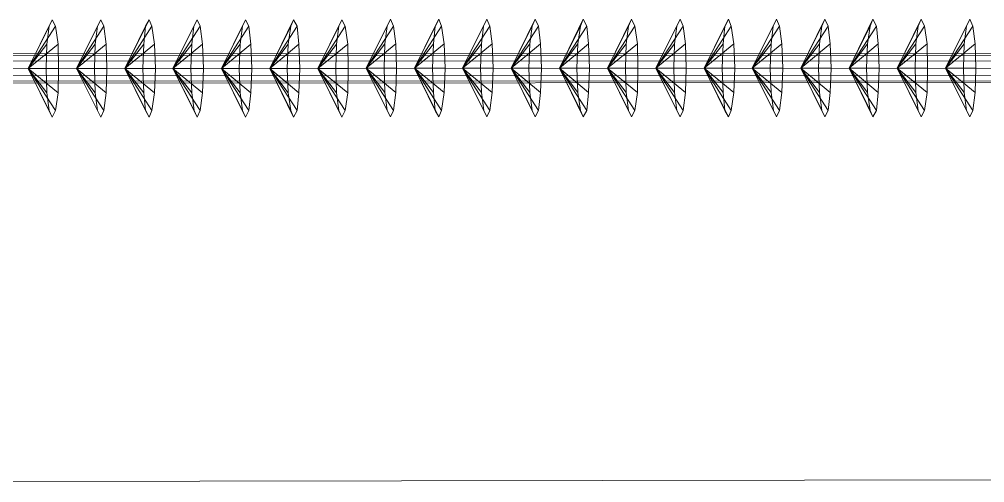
# Model space of a CAD drawing. Extents: x 4 to 464, y 11 to 29.
# Drawn here: x 11.668 to 13.651, y 27.9 to 28.851 of the extents above; entities that cross this region are included whole.
import ezdxf

# ---------------------------------------------------------------- set-up
doc = ezdxf.new("R2010")
doc.units = 0
doc.header["$MEASUREMENT"] = 0
doc.layers.add('Sections span lengths and Marker Balls Plan', color=7, linetype='CONTINUOUS', lineweight=0)

msp = doc.modelspace()

# ---------------------------------------------------------------- linework, layer by layer
at = {"layer": 'Sections span lengths and Marker Balls Plan', "color": 1}
msp.add_polyline3d([(10, 28.75, 48.5), (20, 28.752, 47.201), (30, 28.754, 45.962), (40, 28.756, 44.782), (50, 28.759, 43.661), (60, 28.761, 42.599), (70, 28.763, 41.596), (80, 28.765, 40.653), (90, 28.767, 39.769), (100, 28.769, 38.944), (110, 28.771, 38.178), (120, 28.773, 37.47), (130, 28.776, 36.822), (140, 28.778, 36.233), (150, 28.78, 35.703), (160, 28.782, 35.232), (170, 28.784, 34.82), (180, 28.786, 34.467), (190, 28.788, 34.172), (200, 28.79, 33.937), (210, 28.793, 33.76), (220, 28.795, 33.642), (230, 28.797, 33.583), (240, 28.799, 33.583)], dxfattribs=at)
at = {"layer": 'Sections span lengths and Marker Balls Plan', "color": 5}
msp.add_polyline3d([(10, 27.9, 64.375), (20, 27.916, 63.515), (30, 27.931, 62.696), (40, 27.947, 61.918), (50, 27.962, 61.181), (60, 27.978, 60.485), (70, 27.993, 59.831), (80, 28.009, 59.217), (90, 28.024, 58.645), (100, 28.04, 58.113), (110, 28.056, 57.623), (120, 28.071, 57.174), (130, 28.087, 56.766), (140, 28.102, 56.398), (150, 28.118, 56.072), (160, 28.133, 55.787), (170, 28.149, 55.542), (180, 28.164, 55.339), (190, 28.18, 55.177), (200, 28.196, 55.056), (210, 28.211, 54.975), (220, 28.227, 54.936), (230, 28.242, 54.938), (240, 28.258, 54.981)], dxfattribs=at)
at = {"layer": 'Sections span lengths and Marker Balls Plan', "color": 1}
for points in [[(11.686, 28.75, 48.281), (11.742, 28.837, 48.324), (11.735, 28.85, 48.275)], [(11.686, 28.75, 48.281), (11.735, 28.85, 48.275), (11.729, 28.837, 48.225)], [(11.686, 28.75, 48.281), (11.747, 28.8, 48.36), (11.742, 28.837, 48.324)], [(11.686, 28.75, 48.281), (11.729, 28.837, 48.225), (11.724, 28.8, 48.189)], [(11.785, 28.75, 48.268), (11.841, 28.837, 48.311), (11.835, 28.85, 48.262)], [(11.785, 28.75, 48.268), (11.835, 28.85, 48.262), (11.828, 28.837, 48.212)], [(11.785, 28.75, 48.268), (11.846, 28.8, 48.348), (11.841, 28.837, 48.311)], [(11.785, 28.75, 48.268), (11.828, 28.837, 48.212), (11.823, 28.8, 48.176)], [(11.884, 28.75, 48.255), (11.94, 28.837, 48.298), (11.934, 28.85, 48.249)], [(11.884, 28.75, 48.255), (11.934, 28.85, 48.249), (11.927, 28.837, 48.199)], [(11.884, 28.75, 48.255), (11.945, 28.8, 48.335), (11.94, 28.837, 48.298)], [(11.884, 28.75, 48.255), (11.927, 28.837, 48.199), (11.923, 28.8, 48.163)], [(11.983, 28.75, 48.242), (12.039, 28.837, 48.286), (12.033, 28.85, 48.236)], [(11.983, 28.75, 48.242), (12.033, 28.85, 48.236), (12.026, 28.837, 48.186)], [(11.983, 28.75, 48.242), (12.044, 28.8, 48.322), (12.039, 28.837, 48.286)], [(11.983, 28.75, 48.242), (12.026, 28.837, 48.186), (12.022, 28.8, 48.15)], [(12.083, 28.75, 48.23), (12.139, 28.837, 48.273), (12.132, 28.85, 48.223)], [(12.083, 28.75, 48.23), (12.132, 28.85, 48.223), (12.126, 28.837, 48.173)], [(12.083, 28.75, 48.23), (12.143, 28.8, 48.309), (12.139, 28.837, 48.273)], [(12.083, 28.75, 48.23), (12.126, 28.837, 48.173), (12.121, 28.8, 48.137)], [(12.182, 28.75, 48.217), (12.238, 28.837, 48.26), (12.231, 28.85, 48.21)], [(12.182, 28.75, 48.217), (12.231, 28.85, 48.21), (12.225, 28.837, 48.161)], [(12.182, 28.75, 48.217), (12.242, 28.8, 48.296), (12.238, 28.837, 48.26)], [(12.182, 28.75, 48.217), (12.225, 28.837, 48.161), (12.22, 28.8, 48.124)], [(12.281, 28.75, 48.204), (12.337, 28.837, 48.247), (12.33, 28.85, 48.197)], [(12.281, 28.75, 48.204), (12.33, 28.85, 48.197), (12.324, 28.837, 48.148)], [(12.281, 28.75, 48.204), (12.342, 28.8, 48.283), (12.337, 28.837, 48.247)], [(12.281, 28.75, 48.204), (12.324, 28.837, 48.148), (12.319, 28.8, 48.111)], [(12.38, 28.751, 48.191), (12.436, 28.837, 48.234), (12.43, 28.851, 48.184)], [(12.38, 28.751, 48.191), (12.43, 28.851, 48.184), (12.423, 28.837, 48.135)], [(12.38, 28.751, 48.191), (12.441, 28.801, 48.27), (12.436, 28.837, 48.234)], [(12.38, 28.751, 48.191), (12.423, 28.837, 48.135), (12.418, 28.801, 48.099)], [(12.479, 28.751, 48.178), (12.535, 28.837, 48.221), (12.529, 28.851, 48.172)], [(12.479, 28.751, 48.178), (12.529, 28.851, 48.172), (12.522, 28.837, 48.122)], [(12.479, 28.751, 48.178), (12.54, 28.801, 48.257), (12.535, 28.837, 48.221)], [(12.479, 28.751, 48.178), (12.522, 28.837, 48.122), (12.518, 28.801, 48.086)], [(12.578, 28.751, 48.165), (12.634, 28.837, 48.208), (12.628, 28.851, 48.159)], [(12.578, 28.751, 48.165), (12.628, 28.851, 48.159), (12.621, 28.837, 48.109)], [(12.578, 28.751, 48.165), (12.639, 28.801, 48.245), (12.634, 28.837, 48.208)], [(12.578, 28.751, 48.165), (12.621, 28.837, 48.109), (12.617, 28.801, 48.073)], [(12.678, 28.751, 48.152), (12.734, 28.837, 48.195), (12.727, 28.851, 48.146)], [(12.678, 28.751, 48.152), (12.727, 28.851, 48.146), (12.721, 28.837, 48.096)], [(12.678, 28.751, 48.152), (12.738, 28.801, 48.232), (12.734, 28.837, 48.195)], [(12.678, 28.751, 48.152), (12.721, 28.837, 48.096), (12.716, 28.801, 48.06)], [(12.777, 28.751, 48.139), (12.833, 28.837, 48.183), (12.826, 28.851, 48.133)], [(12.777, 28.751, 48.139), (12.826, 28.851, 48.133), (12.82, 28.837, 48.083)], [(12.777, 28.751, 48.139), (12.837, 28.801, 48.219), (12.833, 28.837, 48.183)], [(12.777, 28.751, 48.139), (12.82, 28.837, 48.083), (12.815, 28.801, 48.047)], [(12.876, 28.751, 48.126), (12.932, 28.837, 48.17), (12.925, 28.851, 48.12)], [(12.876, 28.751, 48.126), (12.925, 28.851, 48.12), (12.919, 28.837, 48.07)], [(12.876, 28.751, 48.126), (12.937, 28.801, 48.206), (12.932, 28.837, 48.17)], [(12.876, 28.751, 48.126), (12.919, 28.837, 48.07), (12.914, 28.801, 48.034)], [(12.975, 28.751, 48.114), (13.031, 28.837, 48.157), (13.025, 28.851, 48.107)], [(12.975, 28.751, 48.114), (13.025, 28.851, 48.107), (13.018, 28.837, 48.058)], [(12.975, 28.751, 48.114), (13.036, 28.801, 48.193), (13.031, 28.837, 48.157)], [(12.975, 28.751, 48.114), (13.018, 28.837, 48.058), (13.013, 28.801, 48.021)], [(13.074, 28.751, 48.101), (13.13, 28.837, 48.144), (13.124, 28.851, 48.094)], [(13.074, 28.751, 48.101), (13.124, 28.851, 48.094), (13.117, 28.837, 48.045)], [(13.074, 28.751, 48.101), (13.135, 28.801, 48.18), (13.13, 28.837, 48.144)], [(13.074, 28.751, 48.101), (13.117, 28.837, 48.045), (13.113, 28.801, 48.008)], [(13.173, 28.751, 48.088), (13.229, 28.837, 48.131), (13.223, 28.851, 48.081)], [(13.173, 28.751, 48.088), (13.223, 28.851, 48.081), (13.216, 28.837, 48.032)], [(13.173, 28.751, 48.088), (13.234, 28.801, 48.167), (13.229, 28.837, 48.131)], [(13.173, 28.751, 48.088), (13.216, 28.837, 48.032), (13.212, 28.801, 47.996)], [(13.273, 28.751, 48.075), (13.329, 28.837, 48.118), (13.322, 28.851, 48.069)], [(13.273, 28.751, 48.075), (13.322, 28.851, 48.069), (13.316, 28.837, 48.019)], [(13.273, 28.751, 48.075), (13.333, 28.801, 48.154), (13.329, 28.837, 48.118)], [(13.273, 28.751, 48.075), (13.316, 28.837, 48.019), (13.311, 28.801, 47.983)], [(13.372, 28.751, 48.062), (13.428, 28.837, 48.105), (13.421, 28.851, 48.056)], [(13.372, 28.751, 48.062), (13.421, 28.851, 48.056), (13.415, 28.837, 48.006)], [(13.372, 28.751, 48.062), (13.432, 28.801, 48.142), (13.428, 28.837, 48.105)], [(13.372, 28.751, 48.062), (13.415, 28.837, 48.006), (13.41, 28.801, 47.97)], [(13.471, 28.751, 48.049), (13.527, 28.837, 48.092), (13.52, 28.851, 48.043)], [(13.471, 28.751, 48.049), (13.52, 28.851, 48.043), (13.514, 28.837, 47.993)], [(13.471, 28.751, 48.049), (13.532, 28.801, 48.129), (13.527, 28.837, 48.092)], [(13.471, 28.751, 48.049), (13.514, 28.837, 47.993), (13.509, 28.801, 47.957)], [(13.57, 28.751, 48.036), (13.626, 28.837, 48.079), (13.62, 28.851, 48.03)], [(13.57, 28.751, 48.036), (13.62, 28.851, 48.03), (13.613, 28.837, 47.98)], [(13.57, 28.751, 48.036), (13.631, 28.801, 48.116), (13.626, 28.837, 48.079)], [(13.57, 28.751, 48.036), (13.613, 28.837, 47.98), (13.608, 28.801, 47.944)], [(11.686, 28.75, 48.281), (11.748, 28.75, 48.374), (11.747, 28.8, 48.36)], [(11.686, 28.75, 48.281), (11.724, 28.8, 48.189), (11.723, 28.75, 48.175)], [(11.785, 28.75, 48.268), (11.847, 28.75, 48.361), (11.846, 28.8, 48.348)], [(11.785, 28.75, 48.268), (11.823, 28.8, 48.176), (11.822, 28.75, 48.163)], [(11.884, 28.75, 48.255), (11.947, 28.75, 48.348), (11.945, 28.8, 48.335)], [(11.884, 28.75, 48.255), (11.923, 28.8, 48.163), (11.921, 28.75, 48.15)], [(11.983, 28.75, 48.242), (12.046, 28.75, 48.335), (12.044, 28.8, 48.322)], [(11.983, 28.75, 48.242), (12.022, 28.8, 48.15), (12.02, 28.75, 48.137)], [(12.083, 28.75, 48.23), (12.145, 28.75, 48.322), (12.143, 28.8, 48.309)], [(12.083, 28.75, 48.23), (12.121, 28.8, 48.137), (12.119, 28.75, 48.124)], [(12.182, 28.75, 48.217), (12.244, 28.75, 48.309), (12.242, 28.8, 48.296)], [(12.182, 28.75, 48.217), (12.22, 28.8, 48.124), (12.218, 28.75, 48.111)], [(12.281, 28.75, 48.204), (12.343, 28.75, 48.296), (12.342, 28.8, 48.283)], [(12.281, 28.75, 48.204), (12.319, 28.8, 48.111), (12.318, 28.75, 48.098)], [(12.38, 28.751, 48.191), (12.442, 28.751, 48.284), (12.441, 28.801, 48.27)], [(12.38, 28.751, 48.191), (12.418, 28.801, 48.099), (12.417, 28.751, 48.085)], [(12.479, 28.751, 48.178), (12.542, 28.751, 48.271), (12.54, 28.801, 48.257)], [(12.479, 28.751, 48.178), (12.518, 28.801, 48.086), (12.516, 28.751, 48.072)], [(12.578, 28.751, 48.165), (12.641, 28.751, 48.258), (12.639, 28.801, 48.245)], [(12.578, 28.751, 48.165), (12.617, 28.801, 48.073), (12.615, 28.751, 48.06)], [(12.678, 28.751, 48.152), (12.74, 28.751, 48.245), (12.738, 28.801, 48.232)], [(12.678, 28.751, 48.152), (12.716, 28.801, 48.06), (12.714, 28.751, 48.047)], [(12.777, 28.751, 48.139), (12.839, 28.751, 48.232), (12.837, 28.801, 48.219)], [(12.777, 28.751, 48.139), (12.815, 28.801, 48.047), (12.813, 28.751, 48.034)], [(12.876, 28.751, 48.126), (12.938, 28.751, 48.219), (12.937, 28.801, 48.206)], [(12.876, 28.751, 48.126), (12.914, 28.801, 48.034), (12.913, 28.751, 48.021)], [(12.975, 28.751, 48.114), (13.037, 28.751, 48.206), (13.036, 28.801, 48.193)], [(12.975, 28.751, 48.114), (13.013, 28.801, 48.021), (13.012, 28.751, 48.008)], [(13.074, 28.751, 48.101), (13.137, 28.751, 48.193), (13.135, 28.801, 48.18)], [(13.074, 28.751, 48.101), (13.113, 28.801, 48.008), (13.111, 28.751, 47.995)], [(13.173, 28.751, 48.088), (13.236, 28.751, 48.181), (13.234, 28.801, 48.167)], [(13.173, 28.751, 48.088), (13.212, 28.801, 47.996), (13.21, 28.751, 47.982)], [(13.273, 28.751, 48.075), (13.335, 28.751, 48.168), (13.333, 28.801, 48.154)], [(13.273, 28.751, 48.075), (13.311, 28.801, 47.983), (13.309, 28.751, 47.969)], [(13.372, 28.751, 48.062), (13.434, 28.751, 48.155), (13.432, 28.801, 48.142)], [(13.372, 28.751, 48.062), (13.41, 28.801, 47.97), (13.408, 28.751, 47.956)], [(13.471, 28.751, 48.049), (13.533, 28.751, 48.142), (13.532, 28.801, 48.129)], [(13.471, 28.751, 48.049), (13.509, 28.801, 47.957), (13.508, 28.751, 47.944)], [(13.57, 28.751, 48.036), (13.632, 28.751, 48.129), (13.631, 28.801, 48.116)], [(13.57, 28.751, 48.036), (13.608, 28.801, 47.944), (13.607, 28.751, 47.931)], [(9.998, 28.776, 48.485), (15.452, 28.777, 47.777), (15.451, 28.766, 47.766), (9.997, 28.765, 48.474)], [(10, 28.78, 48.5), (15.454, 28.781, 47.792), (15.452, 28.777, 47.777), (9.998, 28.776, 48.485)], [(10.002, 28.776, 48.515), (15.456, 28.777, 47.806), (15.454, 28.781, 47.792), (10, 28.78, 48.5)], [(10.003, 28.765, 48.526), (15.458, 28.766, 47.817), (15.456, 28.777, 47.806), (10.002, 28.776, 48.515)], [(9.997, 28.765, 48.474), (15.451, 28.766, 47.766), (15.45, 28.751, 47.762), (9.996, 28.75, 48.47)], [(10.004, 28.75, 48.53), (15.458, 28.751, 47.821), (15.458, 28.766, 47.817), (10.003, 28.765, 48.526)], [(9.996, 28.75, 48.47), (15.45, 28.751, 47.762), (15.451, 28.736, 47.766), (9.997, 28.735, 48.474)], [(9.997, 28.735, 48.474), (15.451, 28.736, 47.766), (15.452, 28.725, 47.777), (9.998, 28.724, 48.485)], [(10.002, 28.724, 48.515), (15.456, 28.725, 47.806), (15.458, 28.736, 47.817), (10.003, 28.735, 48.526)], [(10.003, 28.735, 48.526), (15.458, 28.736, 47.817), (15.458, 28.751, 47.821), (10.004, 28.75, 48.53)], [(11.686, 28.75, 48.281), (11.735, 28.65, 48.275), (11.742, 28.664, 48.324)], [(11.686, 28.75, 48.281), (11.742, 28.664, 48.324), (11.747, 28.7, 48.36)], [(11.686, 28.75, 48.281), (11.747, 28.7, 48.36), (11.748, 28.75, 48.374)], [(11.686, 28.75, 48.281), (11.723, 28.75, 48.175), (11.724, 28.7, 48.189)], [(11.686, 28.75, 48.281), (11.724, 28.7, 48.189), (11.729, 28.664, 48.225)], [(11.686, 28.75, 48.281), (11.729, 28.664, 48.225), (11.735, 28.65, 48.275)], [(11.785, 28.75, 48.268), (11.835, 28.65, 48.262), (11.841, 28.664, 48.311)], [(11.785, 28.75, 48.268), (11.841, 28.664, 48.311), (11.846, 28.7, 48.348)], [(11.785, 28.75, 48.268), (11.846, 28.7, 48.348), (11.847, 28.75, 48.361)], [(11.785, 28.75, 48.268), (11.822, 28.75, 48.163), (11.823, 28.7, 48.176)], [(11.785, 28.75, 48.268), (11.823, 28.7, 48.176), (11.828, 28.664, 48.212)], [(11.785, 28.75, 48.268), (11.828, 28.664, 48.212), (11.835, 28.65, 48.262)], [(11.884, 28.75, 48.255), (11.934, 28.65, 48.249), (11.94, 28.664, 48.298)], [(11.884, 28.75, 48.255), (11.94, 28.664, 48.298), (11.945, 28.7, 48.335)], [(11.884, 28.75, 48.255), (11.945, 28.7, 48.335), (11.947, 28.75, 48.348)], [(11.884, 28.75, 48.255), (11.921, 28.75, 48.15), (11.923, 28.7, 48.163)], [(11.884, 28.75, 48.255), (11.923, 28.7, 48.163), (11.927, 28.664, 48.199)], [(11.884, 28.75, 48.255), (11.927, 28.664, 48.199), (11.934, 28.65, 48.249)], [(11.983, 28.75, 48.242), (12.033, 28.65, 48.236), (12.039, 28.664, 48.286)], [(11.983, 28.75, 48.242), (12.039, 28.664, 48.286), (12.044, 28.7, 48.322)], [(11.983, 28.75, 48.242), (12.044, 28.7, 48.322), (12.046, 28.75, 48.335)], [(11.983, 28.75, 48.242), (12.02, 28.75, 48.137), (12.022, 28.7, 48.15)], [(11.983, 28.75, 48.242), (12.022, 28.7, 48.15), (12.027, 28.664, 48.186)], [(11.983, 28.75, 48.242), (12.027, 28.664, 48.186), (12.033, 28.65, 48.236)], [(12.083, 28.75, 48.23), (12.132, 28.65, 48.223), (12.139, 28.664, 48.273)], [(12.083, 28.75, 48.23), (12.139, 28.664, 48.273), (12.143, 28.7, 48.309)], [(12.083, 28.75, 48.23), (12.143, 28.7, 48.309), (12.145, 28.75, 48.322)], [(12.083, 28.75, 48.23), (12.119, 28.75, 48.124), (12.121, 28.7, 48.137)], [(12.083, 28.75, 48.23), (12.121, 28.7, 48.137), (12.126, 28.664, 48.173)], [(12.083, 28.75, 48.23), (12.126, 28.664, 48.173), (12.132, 28.65, 48.223)], [(12.182, 28.75, 48.217), (12.231, 28.65, 48.21), (12.238, 28.664, 48.26)], [(12.182, 28.75, 48.217), (12.238, 28.664, 48.26), (12.242, 28.7, 48.296)], [(12.182, 28.75, 48.217), (12.242, 28.7, 48.296), (12.244, 28.75, 48.309)], [(12.182, 28.75, 48.217), (12.218, 28.75, 48.111), (12.22, 28.7, 48.124)], [(12.182, 28.75, 48.217), (12.22, 28.7, 48.124), (12.225, 28.664, 48.161)], [(12.182, 28.75, 48.217), (12.225, 28.664, 48.161), (12.231, 28.65, 48.21)], [(12.281, 28.75, 48.204), (12.33, 28.65, 48.197), (12.337, 28.664, 48.247)], [(12.281, 28.75, 48.204), (12.337, 28.664, 48.247), (12.342, 28.7, 48.283)], [(12.281, 28.75, 48.204), (12.342, 28.7, 48.283), (12.343, 28.75, 48.296)], [(12.281, 28.75, 48.204), (12.318, 28.75, 48.098), (12.319, 28.7, 48.111)], [(12.281, 28.75, 48.204), (12.319, 28.7, 48.111), (12.324, 28.664, 48.148)], [(12.281, 28.75, 48.204), (12.324, 28.664, 48.148), (12.33, 28.65, 48.197)], [(12.38, 28.751, 48.191), (12.43, 28.651, 48.184), (12.436, 28.664, 48.234)], [(12.38, 28.751, 48.191), (12.436, 28.664, 48.234), (12.441, 28.701, 48.27)], [(12.38, 28.751, 48.191), (12.441, 28.701, 48.27), (12.442, 28.751, 48.284)], [(12.38, 28.751, 48.191), (12.417, 28.751, 48.085), (12.418, 28.701, 48.099)], [(12.38, 28.751, 48.191), (12.418, 28.701, 48.099), (12.423, 28.664, 48.135)], [(12.38, 28.751, 48.191), (12.423, 28.664, 48.135), (12.43, 28.651, 48.184)], [(12.479, 28.751, 48.178), (12.529, 28.651, 48.172), (12.535, 28.664, 48.221)], [(12.479, 28.751, 48.178), (12.535, 28.664, 48.221), (12.54, 28.701, 48.257)], [(12.479, 28.751, 48.178), (12.54, 28.701, 48.257), (12.542, 28.751, 48.271)], [(12.479, 28.751, 48.178), (12.516, 28.751, 48.072), (12.518, 28.701, 48.086)], [(12.479, 28.751, 48.178), (12.518, 28.701, 48.086), (12.522, 28.664, 48.122)], [(12.479, 28.751, 48.178), (12.522, 28.664, 48.122), (12.529, 28.651, 48.172)], [(12.578, 28.751, 48.165), (12.628, 28.651, 48.159), (12.634, 28.664, 48.208)], [(12.578, 28.751, 48.165), (12.634, 28.664, 48.208), (12.639, 28.701, 48.245)], [(12.578, 28.751, 48.165), (12.639, 28.701, 48.245), (12.641, 28.751, 48.258)], [(12.578, 28.751, 48.165), (12.615, 28.751, 48.06), (12.617, 28.701, 48.073)], [(12.578, 28.751, 48.165), (12.617, 28.701, 48.073), (12.622, 28.664, 48.109)], [(12.578, 28.751, 48.165), (12.622, 28.664, 48.109), (12.628, 28.651, 48.159)], [(12.678, 28.751, 48.152), (12.727, 28.651, 48.146), (12.734, 28.664, 48.195)], [(12.678, 28.751, 48.152), (12.734, 28.664, 48.195), (12.738, 28.701, 48.232)], [(12.678, 28.751, 48.152), (12.738, 28.701, 48.232), (12.74, 28.751, 48.245)], [(12.678, 28.751, 48.152), (12.714, 28.751, 48.047), (12.716, 28.701, 48.06)], [(12.678, 28.751, 48.152), (12.716, 28.701, 48.06), (12.721, 28.664, 48.096)], [(12.678, 28.751, 48.152), (12.721, 28.664, 48.096), (12.727, 28.651, 48.146)], [(12.777, 28.751, 48.139), (12.826, 28.651, 48.133), (12.833, 28.664, 48.183)], [(12.777, 28.751, 48.139), (12.833, 28.664, 48.183), (12.837, 28.701, 48.219)], [(12.777, 28.751, 48.139), (12.837, 28.701, 48.219), (12.839, 28.751, 48.232)], [(12.777, 28.751, 48.139), (12.813, 28.751, 48.034), (12.815, 28.701, 48.047)], [(12.777, 28.751, 48.139), (12.815, 28.701, 48.047), (12.82, 28.664, 48.083)], [(12.777, 28.751, 48.139), (12.82, 28.664, 48.083), (12.826, 28.651, 48.133)], [(12.876, 28.751, 48.126), (12.925, 28.651, 48.12), (12.932, 28.664, 48.17)], [(12.876, 28.751, 48.126), (12.932, 28.664, 48.17), (12.937, 28.701, 48.206)], [(12.876, 28.751, 48.126), (12.937, 28.701, 48.206), (12.938, 28.751, 48.219)], [(12.876, 28.751, 48.126), (12.913, 28.751, 48.021), (12.914, 28.701, 48.034)], [(12.876, 28.751, 48.126), (12.914, 28.701, 48.034), (12.919, 28.664, 48.07)], [(12.876, 28.751, 48.126), (12.919, 28.664, 48.07), (12.925, 28.651, 48.12)], [(12.975, 28.751, 48.114), (13.025, 28.651, 48.107), (13.031, 28.664, 48.157)], [(12.975, 28.751, 48.114), (13.031, 28.664, 48.157), (13.036, 28.701, 48.193)], [(12.975, 28.751, 48.114), (13.036, 28.701, 48.193), (13.037, 28.751, 48.206)], [(12.975, 28.751, 48.114), (13.012, 28.751, 48.008), (13.013, 28.701, 48.021)], [(12.975, 28.751, 48.114), (13.013, 28.701, 48.021), (13.018, 28.664, 48.058)], [(12.975, 28.751, 48.114), (13.018, 28.664, 48.058), (13.025, 28.651, 48.107)], [(13.074, 28.751, 48.101), (13.124, 28.651, 48.094), (13.13, 28.664, 48.144)], [(13.074, 28.751, 48.101), (13.13, 28.664, 48.144), (13.135, 28.701, 48.18)], [(13.074, 28.751, 48.101), (13.135, 28.701, 48.18), (13.137, 28.751, 48.193)], [(13.074, 28.751, 48.101), (13.111, 28.751, 47.995), (13.113, 28.701, 48.008)], [(13.074, 28.751, 48.101), (13.113, 28.701, 48.008), (13.117, 28.664, 48.045)], [(13.074, 28.751, 48.101), (13.117, 28.664, 48.045), (13.124, 28.651, 48.094)], [(13.173, 28.751, 48.088), (13.223, 28.651, 48.081), (13.229, 28.664, 48.131)], [(13.173, 28.751, 48.088), (13.229, 28.664, 48.131), (13.234, 28.701, 48.167)], [(13.173, 28.751, 48.088), (13.234, 28.701, 48.167), (13.236, 28.751, 48.181)], [(13.173, 28.751, 48.088), (13.21, 28.751, 47.982), (13.212, 28.701, 47.996)], [(13.173, 28.751, 48.088), (13.212, 28.701, 47.996), (13.217, 28.664, 48.032)], [(13.173, 28.751, 48.088), (13.217, 28.664, 48.032), (13.223, 28.651, 48.081)], [(13.273, 28.751, 48.075), (13.322, 28.651, 48.069), (13.329, 28.664, 48.118)], [(13.273, 28.751, 48.075), (13.329, 28.664, 48.118), (13.333, 28.701, 48.154)], [(13.273, 28.751, 48.075), (13.333, 28.701, 48.154), (13.335, 28.751, 48.168)], [(13.273, 28.751, 48.075), (13.309, 28.751, 47.969), (13.311, 28.701, 47.983)], [(13.273, 28.751, 48.075), (13.311, 28.701, 47.983), (13.316, 28.664, 48.019)], [(13.273, 28.751, 48.075), (13.316, 28.664, 48.019), (13.322, 28.651, 48.069)], [(13.372, 28.751, 48.062), (13.421, 28.651, 48.056), (13.428, 28.664, 48.105)], [(13.372, 28.751, 48.062), (13.428, 28.664, 48.105), (13.432, 28.701, 48.142)], [(13.372, 28.751, 48.062), (13.432, 28.701, 48.142), (13.434, 28.751, 48.155)], [(13.372, 28.751, 48.062), (13.408, 28.751, 47.956), (13.41, 28.701, 47.97)], [(13.372, 28.751, 48.062), (13.41, 28.701, 47.97), (13.415, 28.664, 48.006)], [(13.372, 28.751, 48.062), (13.415, 28.664, 48.006), (13.421, 28.651, 48.056)], [(13.471, 28.751, 48.049), (13.52, 28.651, 48.043), (13.527, 28.664, 48.092)], [(13.471, 28.751, 48.049), (13.527, 28.664, 48.092), (13.532, 28.701, 48.129)], [(13.471, 28.751, 48.049), (13.532, 28.701, 48.129), (13.533, 28.751, 48.142)], [(13.471, 28.751, 48.049), (13.508, 28.751, 47.944), (13.509, 28.701, 47.957)], [(13.471, 28.751, 48.049), (13.509, 28.701, 47.957), (13.514, 28.664, 47.993)], [(13.471, 28.751, 48.049), (13.514, 28.664, 47.993), (13.52, 28.651, 48.043)], [(13.57, 28.751, 48.036), (13.62, 28.651, 48.03), (13.626, 28.664, 48.079)], [(13.57, 28.751, 48.036), (13.626, 28.664, 48.079), (13.631, 28.701, 48.116)], [(13.57, 28.751, 48.036), (13.631, 28.701, 48.116), (13.632, 28.751, 48.129)], [(13.57, 28.751, 48.036), (13.607, 28.751, 47.931), (13.608, 28.701, 47.944)], [(13.57, 28.751, 48.036), (13.608, 28.701, 47.944), (13.613, 28.664, 47.98)], [(13.57, 28.751, 48.036), (13.613, 28.664, 47.98), (13.62, 28.651, 48.03)], [(9.998, 28.724, 48.485), (15.452, 28.725, 47.777), (15.454, 28.721, 47.792), (10, 28.72, 48.5)], [(10, 28.72, 48.5), (15.454, 28.721, 47.792), (15.456, 28.725, 47.806), (10.002, 28.724, 48.515)]]:
    msp.add_3dface(points, dxfattribs=at)

doc.saveas('drawing.dxf')
